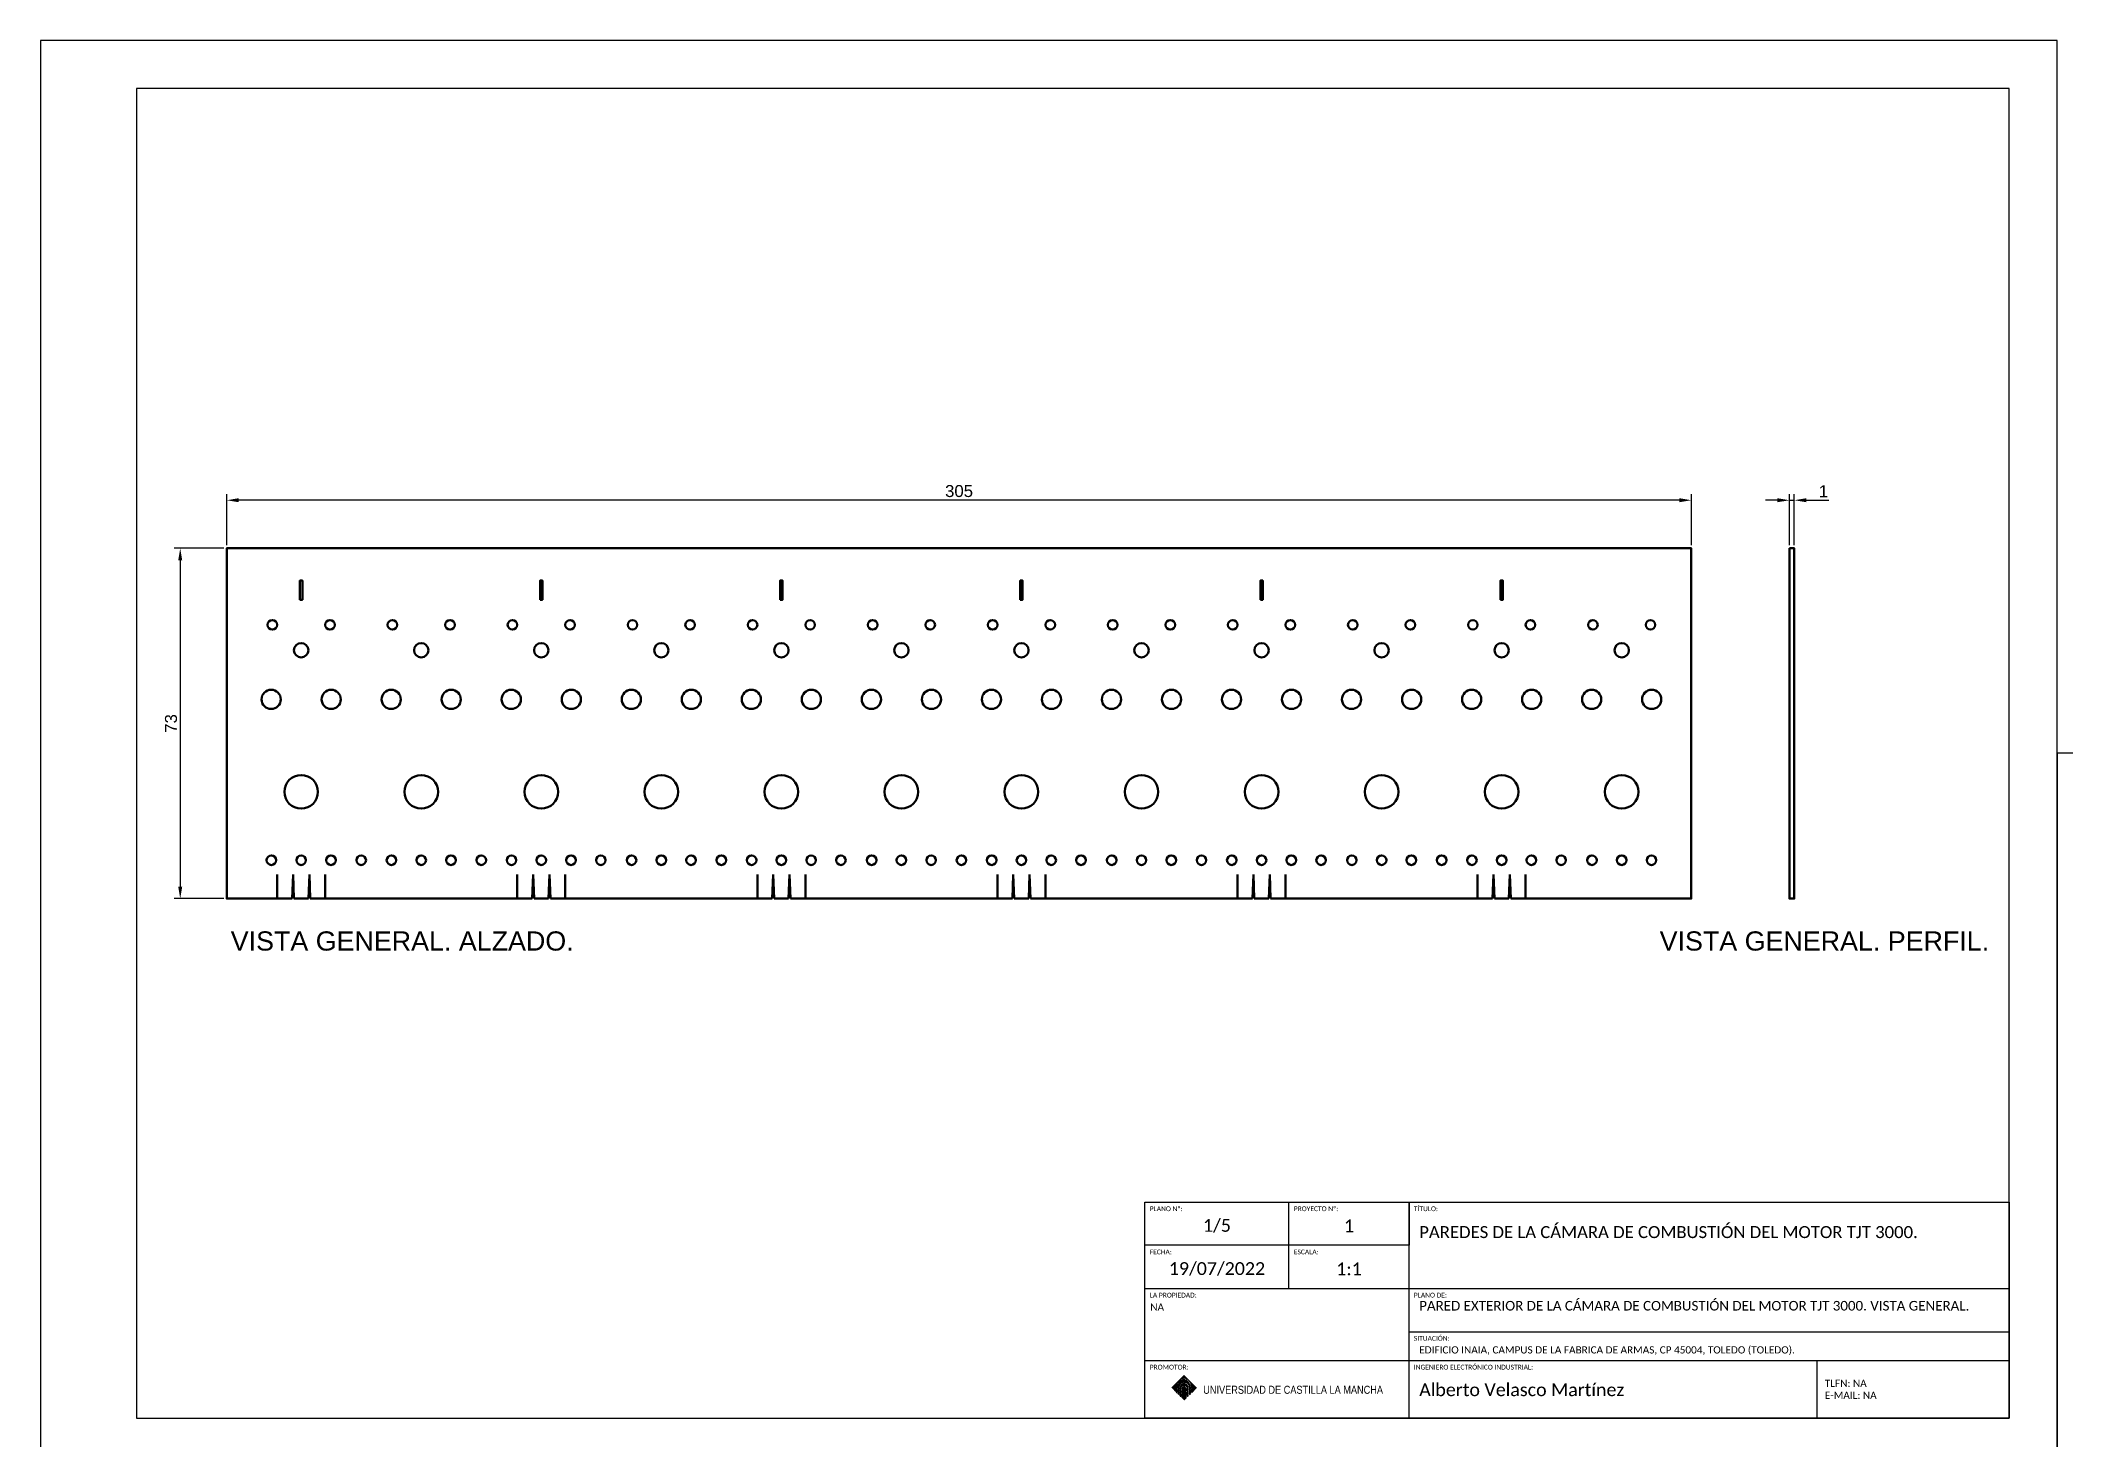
# Model space of a CAD drawing. Header units: millimetres. Extents: x -1265 to -28, y 5 to 1057.
# Drawn here: x -1264.6 to -842.9, y 159 to 450.5 of the extents above; entities that cross this region are included whole.
import ezdxf

# ---------------------------------------------------------------- set-up
doc = ezdxf.new("R2010")
doc.units = ezdxf.units.MM
doc.layers.get('0').update_dxf_attribs({"lineweight": 60})
doc.layers.add('00_Leyenda', color=250, linetype='Continuous', lineweight=15)
doc.layers.add('Cotas', color=8, linetype='Continuous', lineweight=20)
for name, color, linetype in [('Cajetin', 7, 'Continuous'), ('Cajetin1', 7, 'Continuous'), ('Hoja', 7, 'Continuous')]:
    doc.layers.add(name, color=color, linetype=linetype)
doc.layers.add('LOGO CLM', color=7, linetype='Continuous', true_color=0xffffff)
doc.styles.add('estilo3', font='gdt.shx')
doc.styles.get("Standard").update_dxf_attribs({"font": 'arial.ttf'})
doc.dimstyles.new('ISO-25 1-1', dxfattribs={"dimtxt": 2.5, "dimasz": 2.5, "dimexe": 1.25, "dimexo": 0.625, "dimtad": 1, "dimtxsty": 'Standard', "dimcen": 2.5, "dimadec": 0, "dimazin": 0, "dimtfac": 1, "dimtmove": 0, "dimatfit": 3, "dimfxl": 1, "dimarcsym": 0})

# ---------------------------------------------------------------- blocks, each defined once
blk = doc.blocks.new('*D67')
at = {"layer": 'Cotas', "color": 0, "lineweight": -2, "transparency": 16777216}
for p, q in [((-902.89, 354.69), (-905.39, 354.69)), ((-900.39, 345.32), (-900.39, 355.94)), ((-900.39, 354.69), (-899.39, 354.69)), ((-899.39, 345.32), (-899.39, 355.94)), ((-896.89, 354.69), (-892.22, 354.69))]:
    blk.add_line(p, q, dxfattribs=at)
at = {"layer": 'Cotas', "color": 0, "transparency": 16777216}
for points in [[(-902.89, 355.11), (-902.89, 354.28), (-900.39, 354.69)], [(-896.89, 355.11), (-896.89, 354.28), (-899.39, 354.69)]]:
    blk.add_solid(points, dxfattribs=at)
at = {"layer": 'Defpoints', "color": 0, "transparency": 16777216}
for p in [(-899.39, 354.69), (-900.39, 344.69), (-899.39, 344.69)]:
    blk.add_point(p, dxfattribs=at)
at = {"layer": 'Cotas', "color": 0, "transparency": 16777216, "insert": (-893.31, 356.57), "char_height": 2.5, "attachment_point": 5}
blk.add_mtext('1', dxfattribs=at)
blk = doc.blocks.new('*D69')
at = {"layer": 'Cotas', "color": 0, "lineweight": -2, "transparency": 16777216}
for p, q in [((-1226.46, 344.69), (-1236.77, 344.69)), ((-1235.52, 342.19), (-1235.52, 274.19)), ((-1226.46, 271.69), (-1236.77, 271.69))]:
    blk.add_line(p, q, dxfattribs=at)
at = {"layer": 'Cotas', "color": 0, "transparency": 16777216}
for points in [[(-1235.94, 342.19), (-1235.11, 342.19), (-1235.52, 344.69)], [(-1235.94, 274.19), (-1235.11, 274.19), (-1235.52, 271.69)]]:
    blk.add_solid(points, dxfattribs=at)
at = {"layer": 'Defpoints', "color": 0, "transparency": 16777216}
for p in [(-1225.83, 344.69), (-1235.52, 271.69), (-1225.83, 271.69)]:
    blk.add_point(p, dxfattribs=at)
at = {"layer": 'Cotas', "color": 0, "transparency": 16777216, "insert": (-1237.43, 308.19), "char_height": 2.5, "attachment_point": 5, "rotation": 90}
blk.add_mtext('73', dxfattribs=at)
blk = doc.blocks.new('*D134')
at = {"layer": 'Cotas', "color": 0, "lineweight": -2, "transparency": 16777216}
for p, q in [((-1225.83, 345.32), (-1225.83, 355.94)), ((-923.33, 354.69), (-1223.33, 354.69)), ((-920.83, 345.32), (-920.83, 355.94))]:
    blk.add_line(p, q, dxfattribs=at)
at = {"layer": 'Cotas', "color": 0, "transparency": 16777216}
for points in [[(-1223.33, 355.11), (-1223.33, 354.28), (-1225.83, 354.69)], [(-923.33, 355.11), (-923.33, 354.28), (-920.83, 354.69)]]:
    blk.add_solid(points, dxfattribs=at)
at = {"layer": 'Defpoints', "color": 0, "transparency": 16777216}
for p in [(-1225.83, 354.69), (-1225.83, 344.69), (-920.83, 344.69)]:
    blk.add_point(p, dxfattribs=at)
at = {"layer": 'Cotas', "color": 0, "transparency": 16777216, "insert": (-1073.33, 356.59), "char_height": 2.5, "attachment_point": 5}
blk.add_mtext('305', dxfattribs=at)

msp = doc.modelspace()

# ---------------------------------------------------------------- linework, layer by layer
for p, q in [((-1212.034, 276.693), (-1212.228, 271.693)), ((-1212.034, 276.693), (-1211.841, 271.693)), ((-1208.634, 276.693), (-1208.828, 271.693)), ((-1208.634, 276.693), (-1208.441, 271.693)), ((-1162.034, 276.693), (-1162.228, 271.693)), ((-1162.034, 276.693), (-1161.841, 271.693)), ((-1158.634, 276.693), (-1158.828, 271.693)), ((-1158.634, 276.693), (-1158.441, 271.693)), ((-1112.034, 276.693), (-1112.228, 271.693)), ((-1112.034, 276.693), (-1111.841, 271.693)), ((-1108.634, 276.693), (-1108.828, 271.693)), ((-1108.634, 276.693), (-1108.441, 271.693)), ((-1062.034, 276.693), (-1062.228, 271.693)), ((-1062.034, 276.693), (-1061.841, 271.693)), ((-1058.634, 276.693), (-1058.828, 271.693)), ((-1058.634, 276.693), (-1058.441, 271.693)), ((-1012.034, 276.693), (-1012.228, 271.693)), ((-1012.034, 276.693), (-1011.841, 271.693)), ((-1008.634, 276.693), (-1008.828, 271.693)), ((-1008.634, 276.693), (-1008.441, 271.693)), ((-962.034, 276.693), (-962.228, 271.693)), ((-962.034, 276.693), (-961.841, 271.693)), ((-958.634, 276.693), (-958.828, 271.693)), ((-958.634, 276.693), (-958.441, 271.693)), ((-1215.334, 271.693), (-1212.228, 271.693)), ((-1211.841, 271.693), (-1208.828, 271.693)), ((-1165.334, 271.693), (-1162.228, 271.693)), ((-1161.841, 271.693), (-1158.828, 271.693)), ((-1115.334, 271.693), (-1112.228, 271.693)), ((-1111.841, 271.693), (-1108.828, 271.693)), ((-1065.334, 271.693), (-1062.228, 271.693)), ((-1061.841, 271.693), (-1058.828, 271.693)), ((-1015.334, 271.693), (-1012.228, 271.693)), ((-1011.841, 271.693), (-1008.828, 271.693)), ((-965.334, 271.693), (-962.228, 271.693)), ((-961.841, 271.693), (-958.828, 271.693))]:
    msp.add_line(p, q)
for points in [[(-1225.834, 344.693), (-1225.834, 344.693), (-1225.834, 271.693), (-1225.834, 271.693)], [(-900.393, 344.693), (-899.393, 344.693), (-899.393, 271.693), (-900.393, 271.693)], [(-1210.584, 333.948), (-1210.084, 333.948), (-1210.084, 337.948), (-1210.584, 337.948)], [(-1160.584, 333.948), (-1160.084, 333.948), (-1160.084, 337.948), (-1160.584, 337.948)], [(-1110.584, 333.948), (-1110.084, 333.948), (-1110.084, 337.948), (-1110.584, 337.948)], [(-1060.584, 333.948), (-1060.084, 333.948), (-1060.084, 337.948), (-1060.584, 337.948)], [(-1010.584, 333.948), (-1010.084, 333.948), (-1010.084, 337.948), (-1010.584, 337.948)], [(-960.584, 333.948), (-960.084, 333.948), (-960.084, 337.948), (-960.584, 337.948)]]:
    msp.add_lwpolyline(points, close=True)
for points in [[(-955.334, 271.693), (-920.834, 271.693), (-920.834, 344.693), (-1225.834, 344.693), (-1225.834, 271.693), (-1215.334, 271.693)], [(-1212.296, 271.693), (-1215.334, 271.693), (-1215.334, 276.693)], [(-1205.334, 276.693), (-1205.334, 271.693), (-1208.441, 271.693)], [(-1162.296, 271.693), (-1165.334, 271.693), (-1165.334, 276.693)], [(-1155.334, 276.693), (-1155.334, 271.693), (-1158.441, 271.693)], [(-1112.296, 271.693), (-1115.334, 271.693), (-1115.334, 276.693)], [(-1105.334, 276.693), (-1105.334, 271.693), (-1108.441, 271.693)], [(-1062.296, 271.693), (-1065.334, 271.693), (-1065.334, 276.693)], [(-1055.334, 276.693), (-1055.334, 271.693), (-1058.441, 271.693)], [(-1012.296, 271.693), (-1015.334, 271.693), (-1015.334, 276.693)], [(-1005.334, 276.693), (-1005.334, 271.693), (-1008.441, 271.693)], [(-962.296, 271.693), (-965.334, 271.693), (-965.334, 276.693)], [(-955.334, 276.693), (-955.334, 271.693), (-958.441, 271.693)], [(-1205.334, 271.693), (-1165.334, 271.693)], [(-1155.334, 271.693), (-1115.334, 271.693)], [(-1105.334, 271.693), (-1065.334, 271.693)], [(-1055.334, 271.693), (-1015.334, 271.693)], [(-1005.334, 271.693), (-965.334, 271.693)]]:
    msp.add_lwpolyline(points)
for centre, radius in [((-1216.333, 328.738), 1), ((-1204.336, 328.738), 1), ((-1191.333, 328.738), 1), ((-1179.336, 328.738), 1), ((-1166.333, 328.738), 1), ((-1154.336, 328.738), 1), ((-1141.333, 328.738), 1), ((-1129.336, 328.738), 1), ((-1116.333, 328.738), 1), ((-1104.336, 328.738), 1), ((-1091.333, 328.738), 1), ((-1079.336, 328.738), 1), ((-1066.333, 328.738), 1), ((-1054.336, 328.738), 1), ((-1041.333, 328.738), 1), ((-1029.336, 328.738), 1), ((-1016.333, 328.738), 1), ((-1004.336, 328.738), 1), ((-991.333, 328.738), 1), ((-979.336, 328.738), 1), ((-966.333, 328.738), 1), ((-954.336, 328.738), 1), ((-941.333, 328.738), 1), ((-929.336, 328.738), 1), ((-1210.334, 323.448), 1.5), ((-1185.334, 323.448), 1.5), ((-1160.334, 323.448), 1.5), ((-1135.334, 323.448), 1.5), ((-1110.334, 323.448), 1.5), ((-1085.334, 323.448), 1.5), ((-1060.334, 323.448), 1.5), ((-1035.334, 323.448), 1.5), ((-1010.334, 323.448), 1.5), ((-985.334, 323.448), 1.5), ((-960.334, 323.448), 1.5), ((-935.334, 323.448), 1.5), ((-1216.584, 313.204), 2), ((-1204.084, 313.204), 2), ((-1191.584, 313.204), 2), ((-1179.084, 313.204), 2), ((-1166.584, 313.204), 2), ((-1154.084, 313.204), 2), ((-1141.584, 313.204), 2), ((-1129.084, 313.204), 2), ((-1116.584, 313.204), 2), ((-1104.084, 313.204), 2), ((-1091.584, 313.204), 2), ((-1079.084, 313.204), 2), ((-1066.584, 313.204), 2), ((-1054.084, 313.204), 2), ((-1041.584, 313.204), 2), ((-1029.084, 313.204), 2), ((-1016.584, 313.204), 2), ((-1004.084, 313.204), 2), ((-991.584, 313.204), 2), ((-979.084, 313.204), 2), ((-966.584, 313.204), 2), ((-954.084, 313.204), 2), ((-941.584, 313.204), 2), ((-929.084, 313.204), 2), ((-1210.334, 293.943), 3.5), ((-1185.334, 293.943), 3.5), ((-1160.334, 293.943), 3.5), ((-1135.334, 293.943), 3.5), ((-1110.334, 293.943), 3.5), ((-1085.334, 293.943), 3.5), ((-1060.334, 293.943), 3.5), ((-1035.334, 293.943), 3.5), ((-1010.334, 293.943), 3.5), ((-985.334, 293.943), 3.5), ((-960.334, 293.943), 3.5), ((-935.334, 293.943), 3.5), ((-1216.534, 279.693), 1), ((-1210.334, 279.693), 1), ((-1204.134, 279.693), 1), ((-1197.834, 279.693), 1), ((-1191.534, 279.693), 1), ((-1185.334, 279.693), 1), ((-1179.134, 279.693), 1), ((-1172.834, 279.693), 1), ((-1166.534, 279.693), 1), ((-1160.334, 279.693), 1), ((-1154.134, 279.693), 1), ((-1147.934, 279.693), 1), ((-1141.534, 279.693), 1), ((-1135.334, 279.693), 1), ((-1129.134, 279.693), 1), ((-1122.834, 279.693), 1), ((-1116.534, 279.693), 1), ((-1110.334, 279.693), 1), ((-1104.134, 279.693), 1), ((-1097.934, 279.693), 1), ((-1091.534, 279.693), 1), ((-1085.334, 279.693), 1), ((-1079.134, 279.693), 1), ((-1072.834, 279.693), 1), ((-1066.534, 279.693), 1), ((-1060.334, 279.693), 1), ((-1054.134, 279.693), 1), ((-1047.934, 279.693), 1), ((-1041.534, 279.693), 1), ((-1035.334, 279.693), 1), ((-1029.134, 279.693), 1), ((-1022.834, 279.693), 1), ((-1016.534, 279.693), 1), ((-1010.334, 279.693), 1), ((-1004.134, 279.693), 1), ((-997.934, 279.693), 1), ((-991.534, 279.693), 1), ((-985.334, 279.693), 1), ((-979.134, 279.693), 1), ((-972.834, 279.693), 1), ((-966.534, 279.693), 1), ((-960.334, 279.693), 1), ((-954.134, 279.693), 1), ((-947.934, 279.693), 1), ((-941.534, 279.693), 1), ((-935.334, 279.693), 1), ((-929.134, 279.693), 1)]:
    msp.add_circle(centre, radius)
at = {"layer": 'Cajetin'}
msp.add_line((-979.62, 199.469), (-979.62, 208.469), dxfattribs=at)
at = {"layer": 'Cajetin1'}
for p, q in [((-1004.62, 190.469), (-1004.62, 208.469)), ((-979.62, 199.469), (-1034.62, 199.469)), ((-1034.62, 190.469), (-854.62, 190.469)), ((-979.62, 181.469), (-854.62, 181.469)), ((-894.62, 163.469), (-894.62, 175.469))]:
    msp.add_line(p, q, dxfattribs=at)
for points in [[(-1244.62, 163.469), (-854.62, 163.469), (-854.62, 440.469), (-1244.62, 440.469)], [(-854.62, 208.469), (-854.62, 190.469), (-854.62, 163.469), (-1034.62, 163.469), (-1034.62, 208.469)]]:
    msp.add_lwpolyline(points, close=True, dxfattribs=at)
for points in [[(-979.62, 208.469), (-979.62, 199.469), (-1034.62, 199.469)], [(-1034.62, 175.469), (-979.62, 175.469), (-979.62, 199.469)], [(-979.62, 163.469), (-979.62, 175.469), (-854.62, 175.469)]]:
    msp.add_lwpolyline(points, dxfattribs=at)
at = {"layer": 'Hoja'}
for points in [[(-1264.62, 153.469), (-844.62, 153.469), (-844.62, 450.469), (-1264.62, 450.469)], [(-844.62, 153.469), (-634.62, 153.469), (-634.62, 301.969), (-844.62, 301.969)]]:
    msp.add_lwpolyline(points, close=True, dxfattribs=at)
at = {"layer": 'LOGO CLM', "color": 234, "true_color": 0x971c47}
for p, q in [((-1029.005, 169.783), (-1026.428, 172.36)), ((-1028.967, 169.745), (-1027.48, 171.232)), ((-1028.929, 169.707), (-1027.718, 170.919)), ((-1028.891, 169.669), (-1027.808, 170.753)), ((-1028.853, 169.632), (-1027.867, 170.618)), ((-1028.816, 169.594), (-1027.908, 170.501)), ((-1028.778, 169.556), (-1027.939, 170.394)), ((-1028.74, 169.518), (-1027.962, 170.296)), ((-1028.702, 169.48), (-1027.978, 170.204)), ((-1028.664, 169.442), (-1027.989, 170.117)), ((-1028.626, 169.404), (-1027.996, 170.034)), ((-1028.588, 169.366), (-1028, 169.955)), ((-1028.55, 169.328), (-1028, 169.879)), ((-1028.512, 169.291), (-1028, 169.803)), ((-1028.475, 169.253), (-1028, 169.727)), ((-1028.437, 169.215), (-1028, 169.651)), ((-1028.399, 169.177), (-1028, 169.576)), ((-1028.361, 169.139), (-1028, 169.5)), ((-1028.323, 169.101), (-1028, 169.424)), ((-1028.285, 169.063), (-1028, 169.348)), ((-1028.247, 169.025), (-1028, 169.273)), ((-1028.209, 168.987), (-1028, 169.197)), ((-1028.171, 168.95), (-1028, 169.121)), ((-1028.133, 168.912), (-1028, 169.045)), ((-1028.096, 168.874), (-1028, 168.969)), ((-1028.058, 168.836), (-1028, 168.894)), ((-1028.02, 168.798), (-1028, 168.818)), ((-1027.764, 169.887), (-1027.503, 170.148)), ((-1027.764, 169.811), (-1027.529, 170.047)), ((-1027.764, 169.736), (-1027.544, 169.956)), ((-1027.764, 169.66), (-1027.55, 169.874)), ((-1027.764, 169.584), (-1027.551, 169.797)), ((-1027.764, 169.508), (-1027.551, 169.721)), ((-1027.764, 169.432), (-1027.551, 169.646)), ((-1027.764, 169.357), (-1027.551, 169.57)), ((-1027.764, 169.281), (-1027.551, 169.494)), ((-1027.764, 169.205), (-1027.551, 169.418)), ((-1027.764, 169.129), (-1027.551, 169.343)), ((-1027.764, 169.054), (-1027.551, 169.267)), ((-1027.764, 168.978), (-1027.551, 169.191)), ((-1027.764, 168.902), (-1027.551, 169.115)), ((-1027.764, 168.826), (-1027.551, 169.039)), ((-1027.764, 168.75), (-1027.551, 168.964)), ((-1027.764, 168.675), (-1027.551, 168.888)), ((-1027.764, 168.599), (-1027.551, 168.812)), ((-1027.763, 169.964), (-1027.458, 170.269)), ((-1027.759, 170.044), (-1027.364, 170.439)), ((-1027.755, 168.533), (-1027.551, 168.736)), ((-1027.751, 170.128), (-1026.334, 171.545)), ((-1027.737, 170.218), (-1026.391, 171.563)), ((-1027.717, 170.313), (-1026.451, 171.579)), ((-1027.688, 170.418), (-1026.549, 171.557)), ((-1027.648, 170.534), (-1026.665, 171.517)), ((-1027.589, 170.668), (-1026.799, 171.458)), ((-1027.492, 170.842), (-1026.973, 171.361)), ((-1027.385, 171.328), (-1026.39, 172.322)), ((-1027.337, 169.784), (-1026.417, 170.704)), ((-1027.337, 169.708), (-1026.348, 170.697)), ((-1027.337, 169.633), (-1026.998, 169.971)), ((-1027.337, 169.557), (-1027.09, 169.804)), ((-1027.337, 169.481), (-1027.119, 169.698)), ((-1027.337, 169.405), (-1027.13, 169.612)), ((-1027.337, 169.329), (-1027.13, 169.536)), ((-1027.337, 169.254), (-1027.123, 169.468)), ((-1027.337, 169.178), (-1027.109, 169.405)), ((-1027.337, 169.102), (-1027.091, 169.348)), ((-1027.337, 169.026), (-1027.069, 169.294)), ((-1027.337, 168.951), (-1027.043, 169.244)), ((-1027.337, 168.875), (-1027.014, 169.198)), ((-1027.337, 168.799), (-1026.981, 169.155)), ((-1027.337, 168.723), (-1027.122, 168.938)), ((-1027.337, 168.647), (-1027.131, 168.853)), ((-1027.337, 168.572), (-1027.131, 168.777)), ((-1027.337, 168.496), (-1027.131, 168.701)), ((-1027.336, 169.861), (-1026.493, 170.704)), ((-1027.329, 169.943), (-1026.576, 170.697)), ((-1027.312, 170.037), (-1026.669, 170.679)), ((-1027.276, 170.148), (-1026.78, 170.644)), ((-1027.197, 170.303), (-1026.935, 170.565)), ((-1027.072, 170.731), (-1026.278, 171.525)), ((-1027.071, 171.565), (-1026.353, 172.284)), ((-1026.918, 168.844), (-1026.048, 169.714)), ((-1026.917, 168.769), (-1026.033, 169.653)), ((-1026.917, 168.693), (-1026.026, 169.584)), ((-1026.917, 168.617), (-1026.031, 169.503)), ((-1026.917, 168.541), (-1026.062, 169.396)), ((-1026.917, 168.466), (-1026.161, 169.222)), ((-1026.917, 168.39), (-1026.161, 169.146)), ((-1026.917, 168.314), (-1026.161, 169.07)), ((-1026.917, 168.238), (-1026.161, 168.995)), ((-1026.917, 168.162), (-1026.103, 168.976)), ((-1026.917, 168.087), (-1026.059, 168.944)), ((-1026.917, 168.011), (-1026.031, 168.896)), ((-1026.917, 167.935), (-1026.025, 168.827)), ((-1026.917, 167.859), (-1026.025, 168.751)), ((-1026.916, 169.603), (-1026.501, 170.018)), ((-1026.915, 169.529), (-1026.426, 170.017)), ((-1026.905, 171.656), (-1026.315, 172.246)), ((-1026.903, 169.464), (-1026.362, 170.006)), ((-1026.902, 170.826), (-1026.223, 171.504)), ((-1026.9, 169.695), (-1026.593, 170.003)), ((-1026.885, 169.407), (-1026.305, 169.987)), ((-1026.869, 170.1), (-1026.283, 170.686)), ((-1026.86, 169.356), (-1026.254, 169.963)), ((-1026.831, 169.31), (-1026.207, 169.933)), ((-1026.821, 169.85), (-1026.747, 169.924)), ((-1026.796, 169.268), (-1026.166, 169.899)), ((-1026.782, 169.207), (-1026.129, 169.86)), ((-1026.782, 169.131), (-1026.097, 169.816)), ((-1026.782, 169.055), (-1026.07, 169.767)), ((-1026.781, 170.871), (-1026.17, 171.481)), ((-1026.771, 171.714), (-1026.277, 172.208)), ((-1026.701, 170.192), (-1026.222, 170.672)), ((-1026.679, 170.897), (-1026.119, 171.457)), ((-1026.653, 171.756), (-1026.239, 172.17)), ((-1026.596, 170.222), (-1026.165, 170.653)), ((-1026.589, 170.911), (-1026.069, 171.431)), ((-1026.547, 171.786), (-1026.201, 172.132)), ((-1026.509, 170.233), (-1026.11, 170.632)), ((-1026.506, 170.918), (-1026.02, 171.404)), ((-1026.453, 171.805), (-1026.163, 172.095)), ((-1026.434, 170.233), (-1026.059, 170.607)), ((-1026.43, 170.918), (-1025.972, 171.376)), ((-1026.392, 171.79), (-1026.125, 172.057)), ((-1026.365, 170.225), (-1026.01, 170.58)), ((-1026.358, 170.914), (-1025.926, 171.346)), ((-1026.332, 171.774), (-1026.087, 172.019)), ((-1026.303, 170.212), (-1025.964, 170.551)), ((-1026.291, 170.906), (-1025.881, 171.316)), ((-1026.274, 171.756), (-1026.049, 171.981)), ((-1026.245, 170.194), (-1025.92, 170.519)), ((-1026.227, 170.894), (-1025.837, 171.283)), ((-1026.218, 171.736), (-1026.012, 171.943)), ((-1026.192, 170.172), (-1025.879, 170.484)), ((-1026.166, 170.879), (-1025.795, 171.25)), ((-1026.163, 171.716), (-1025.974, 171.905)), ((-1026.142, 170.146), (-1025.84, 170.447)), ((-1026.11, 171.693), (-1025.936, 171.867)), ((-1026.109, 170.861), (-1025.754, 171.216)), ((-1026.095, 170.116), (-1025.803, 170.408)), ((-1026.057, 171.67), (-1025.898, 171.829)), ((-1026.053, 170.84), (-1025.714, 171.18)), ((-1026.052, 170.084), (-1025.769, 170.367)), ((-1026.012, 170.048), (-1025.737, 170.323)), ((-1026.006, 171.645), (-1025.86, 171.791)), ((-1026, 170.817), (-1025.675, 171.143)), ((-1025.975, 170.009), (-1025.707, 170.277)), ((-1025.957, 171.619), (-1025.822, 171.754)), ((-1025.95, 170.792), (-1025.637, 171.105)), ((-1025.944, 169.131), (-1025.583, 169.491)), ((-1025.941, 169.967), (-1025.68, 170.228)), ((-1025.911, 169.922), (-1025.656, 170.177)), ((-1025.908, 171.592), (-1025.784, 171.716)), ((-1025.904, 169.095), (-1025.583, 169.416)), ((-1025.901, 170.765), (-1025.6, 171.066)), ((-1025.89, 169.261), (-1025.583, 169.567)), ((-1025.883, 169.874), (-1025.634, 170.122)), ((-1025.87, 169.053), (-1025.583, 169.34)), ((-1025.861, 171.564), (-1025.746, 171.678)), ((-1025.859, 169.822), (-1025.616, 170.065)), ((-1025.855, 170.736), (-1025.565, 171.025)), ((-1025.842, 169.005), (-1025.583, 169.264)), ((-1025.84, 169.766), (-1025.601, 170.004)), ((-1025.837, 169.389), (-1025.583, 169.643)), ((-1025.824, 169.705), (-1025.59, 169.939)), ((-1025.821, 168.95), (-1025.583, 169.188)), ((-1025.817, 169.485), (-1025.583, 169.719)), ((-1025.814, 171.534), (-1025.708, 171.64)), ((-1025.814, 169.639), (-1025.584, 169.869)), ((-1025.811, 169.567), (-1025.583, 169.794)), ((-1025.811, 168.885), (-1025.583, 169.112)), ((-1025.811, 168.809), (-1025.583, 169.037)), ((-1025.811, 168.733), (-1025.583, 168.961)), ((-1025.811, 168.657), (-1025.583, 168.885)), ((-1025.811, 168.582), (-1025.583, 168.809)), ((-1025.811, 168.506), (-1025.583, 168.733)), ((-1025.81, 170.704), (-1025.531, 170.984)), ((-1025.769, 171.503), (-1025.67, 171.602)), ((-1025.768, 170.671), (-1025.498, 170.941)), ((-1025.727, 170.636), (-1025.466, 170.897)), ((-1025.725, 171.472), (-1025.633, 171.564)), ((-1025.688, 170.599), (-1025.436, 170.852)), ((-1025.682, 171.439), (-1025.595, 171.526)), ((-1025.651, 170.56), (-1025.406, 170.805)), ((-1025.64, 171.405), (-1025.557, 171.488)), ((-1025.616, 170.52), (-1025.378, 170.757)), ((-1025.599, 171.37), (-1025.519, 171.45)), ((-1025.583, 170.477), (-1025.352, 170.708)), ((-1025.559, 171.334), (-1025.481, 171.413)), ((-1025.552, 170.432), (-1025.326, 170.658)), ((-1025.522, 170.386), (-1025.303, 170.606)), ((-1025.521, 171.297), (-1025.443, 171.375)), ((-1025.495, 170.337), (-1025.28, 170.553)), ((-1025.483, 171.259), (-1025.405, 171.337)), ((-1025.47, 170.287), (-1025.259, 170.498)), ((-1025.447, 170.234), (-1025.24, 170.441)), ((-1025.446, 171.22), (-1025.367, 171.299)), ((-1025.427, 170.178), (-1025.222, 170.383)), ((-1025.411, 171.18), (-1025.329, 171.261)), ((-1025.409, 170.12), (-1025.206, 170.323)), ((-1025.394, 170.06), (-1025.192, 170.261)), ((-1025.382, 169.996), (-1025.18, 170.197)), ((-1025.376, 171.138), (-1025.292, 171.223)), ((-1025.374, 169.928), (-1025.171, 170.131)), ((-1025.369, 169.857), (-1025.163, 170.063)), ((-1025.369, 169.781), (-1025.159, 169.992)), ((-1025.369, 169.706), (-1025.157, 169.918)), ((-1025.369, 169.63), (-1025.157, 169.842)), ((-1025.369, 169.554), (-1025.157, 169.766)), ((-1025.369, 169.478), (-1025.157, 169.691)), ((-1025.369, 169.403), (-1025.157, 169.615)), ((-1025.369, 169.327), (-1025.157, 169.539)), ((-1025.369, 169.251), (-1025.157, 169.463)), ((-1025.369, 169.175), (-1025.157, 169.388)), ((-1025.369, 169.099), (-1025.157, 169.312)), ((-1025.369, 169.024), (-1025.157, 169.236)), ((-1025.369, 168.948), (-1025.157, 169.16)), ((-1025.369, 168.872), (-1025.157, 169.084)), ((-1025.369, 168.796), (-1025.157, 169.009)), ((-1025.369, 168.72), (-1025.157, 168.933)), ((-1025.369, 168.645), (-1025.157, 168.857)), ((-1025.369, 168.569), (-1025.157, 168.781)), ((-1025.369, 168.493), (-1025.157, 168.705)), ((-1025.343, 171.096), (-1025.254, 171.185)), ((-1025.31, 171.053), (-1025.216, 171.147)), ((-1025.279, 171.008), (-1025.178, 171.109)), ((-1025.249, 170.963), (-1025.14, 171.072)), ((-1025.22, 170.916), (-1025.102, 171.034)), ((-1025.192, 170.868), (-1025.064, 170.996)), ((-1025.165, 170.819), (-1025.026, 170.958)), ((-1025.14, 170.769), (-1024.988, 170.92)), ((-1025.115, 170.717), (-1024.951, 170.882)), ((-1025.092, 170.664), (-1024.913, 170.844)), ((-1025.071, 170.61), (-1024.875, 170.806)), ((-1025.05, 170.555), (-1024.837, 170.768)), ((-1025.031, 170.498), (-1024.799, 170.73)), ((-1025.014, 170.44), (-1024.761, 170.693)), ((-1024.998, 170.38), (-1024.723, 170.655)), ((-1024.984, 170.318), (-1024.685, 170.617)), ((-1024.972, 170.254), (-1024.647, 170.579)), ((-1024.961, 170.189), (-1024.61, 170.541)), ((-1024.953, 170.122), (-1024.572, 170.503)), ((-1024.947, 170.052), (-1024.534, 170.465)), ((-1024.943, 169.98), (-1024.496, 170.427)), ((-1024.942, 169.905), (-1024.458, 170.389)), ((-1024.942, 169.829), (-1024.42, 170.352)), ((-1024.942, 169.753), (-1024.382, 170.314)), ((-1024.942, 169.678), (-1024.344, 170.276)), ((-1024.942, 169.602), (-1024.306, 170.238)), ((-1024.942, 169.526), (-1024.268, 170.2)), ((-1024.942, 169.45), (-1024.231, 170.162)), ((-1024.942, 169.375), (-1024.193, 170.124)), ((-1024.942, 169.299), (-1024.155, 170.086)), ((-1024.942, 169.223), (-1024.117, 170.048)), ((-1024.942, 169.147), (-1024.079, 170.011)), ((-1024.942, 169.071), (-1024.041, 169.973)), ((-1024.942, 168.996), (-1024.003, 169.935)), ((-1024.942, 168.92), (-1023.965, 169.897)), ((-1024.942, 168.844), (-1023.927, 169.859)), ((-1024.942, 168.768), (-1023.89, 169.821)), ((-1027.717, 168.495), (-1027.551, 168.66)), ((-1027.679, 168.457), (-1027.551, 168.585)), ((-1027.641, 168.419), (-1027.551, 168.509)), ((-1027.603, 168.381), (-1027.551, 168.433)), ((-1027.565, 168.343), (-1027.551, 168.357)), ((-1027.337, 168.42), (-1027.131, 168.626)), ((-1027.337, 168.344), (-1027.131, 168.55)), ((-1027.337, 168.268), (-1027.131, 168.474)), ((-1027.337, 168.193), (-1027.131, 168.398)), ((-1027.337, 168.117), (-1027.131, 168.322)), ((-1027.3, 168.078), (-1027.131, 168.247)), ((-1027.262, 168.04), (-1027.131, 168.171)), ((-1027.224, 168.002), (-1027.131, 168.095)), ((-1027.186, 167.964), (-1027.131, 168.019)), ((-1027.148, 167.926), (-1027.131, 167.943)), ((-1026.917, 167.784), (-1026.025, 168.675)), ((-1026.917, 167.708), (-1026.025, 168.599)), ((-1026.885, 167.664), (-1026.025, 168.523)), ((-1026.847, 167.626), (-1026.025, 168.448)), ((-1026.81, 167.588), (-1026.025, 168.372)), ((-1026.772, 167.55), (-1026.025, 168.296)), ((-1026.734, 167.512), (-1026.025, 168.22)), ((-1026.696, 167.474), (-1026.025, 168.145)), ((-1026.658, 167.436), (-1026.025, 168.069)), ((-1026.62, 167.398), (-1026.025, 167.993)), ((-1026.582, 167.36), (-1026.025, 167.917)), ((-1026.544, 167.322), (-1026.025, 167.841)), ((-1026.506, 167.285), (-1026.025, 167.766)), ((-1026.469, 167.247), (-1026.025, 167.69)), ((-1025.811, 168.43), (-1025.583, 168.658)), ((-1025.811, 168.354), (-1025.583, 168.582)), ((-1025.811, 168.279), (-1025.583, 168.506)), ((-1025.811, 168.203), (-1025.583, 168.43)), ((-1025.811, 168.127), (-1025.583, 168.355)), ((-1025.811, 168.051), (-1025.583, 168.279)), ((-1025.811, 167.975), (-1025.583, 168.203)), ((-1025.769, 167.942), (-1025.583, 168.127)), ((-1025.369, 168.417), (-1025.157, 168.63)), ((-1025.369, 168.342), (-1025.157, 168.554))]:
    msp.add_line(p, q, dxfattribs=at)

# ---------------------------------------------------------------- texts
at = {"char_height": 4, "attachment_point": 1}
for s, insert in [('VISTA GENERAL. ALZADO.', (-1225.004, 264.872)), ('VISTA GENERAL. PERFIL.', (-927.426, 264.872))]:
    msp.add_mtext_dynamic_manual_height_columns(s, width=304.85859, gutter_width=12.5, heights=[0], dxfattribs=dict(at, insert=insert))
at = {"layer": '00_Leyenda', "linetype": 'ByBlock', "lineweight": 0}
for s, width, heights, insert, char_height, attachment_point in [('\\pxi1,ql;{\\fCalibri Light|b0|i0|c0|p34;PLANO Nº:}', 84.37737, [10.152], (-1034.62, 207.589), 1, 1), ('\\pxi1,ql;{\\fCalibri Light|b0|i0|c0|p34;PROYECTO Nº:}', 84.37737, [10.152], (-1004.62, 207.589), 1, 1), ('\\pxi1,ql;{\\fCalibri Light|b0|i0|c0|p34;TÍTULO:}', 84.37737, [10.152], (-979.62, 207.589), 1, 1), ('{\\fCalibri Light|b0|i0|c0|p34;1/5}', 30, [5.094], (-1019.62, 203.535), 2.66667, 5), ('\\pxqc;{\\fCalibri Light|b0|i0|c0|p34;1}', 25, [5.094], (-1004.62, 204.87), 2.66667, 1), ('{\\fCalibri Light|b0|i0|c0|p34;PAREDES DE LA CÁMARA DE COMBUSTIÓN DEL MOTOR TJT 3000.}', 125, [13.007], (-977.499, 203.476), 2.5, 1), ('\\pxi1,ql;{\\fCalibri Light|b0|i0|c0|p34;FECHA:}', 84.37737, [10.152], (-1034.62, 198.589), 1, 1), ('\\pxi1,ql;{\\fCalibri Light|b0|i0|c0|p34;ESCALA:}', 84.37737, [10.152], (-1004.62, 198.589), 1, 1), ('{\\fCalibri Light|b0|i0|c0|p34;19/07/2022}', 30, [5.094], (-1019.62, 194.535), 2.66667, 5), ('\\pxqc;{\\fCalibri Light|b0|i0|c0|p34;1:1}', 25, [5.094], (-1004.62, 195.888), 2.66667, 1), ('\\pxi1,ql;{\\fCalibri Light|b0|i0|c0|p34;LA PROPIEDAD:}', 84.37737, [10.152], (-1034.62, 189.589), 1, 1), ('{\\fCalibri Light|b0|i0|c0|p34;NA}', 53.19412, [12.172], (-1033.502, 187.352), 1.5, 1), ('\\pxi1,ql;{\\fCalibri Light|b0|i0|c0|p34;PLANO DE:}', 84.37737, [10.152], (-979.62, 189.589), 1, 1), ('{\\fCalibri Light|b0|i0|c0|p34;PARED EXTERIOR DE LA CÁMARA DE COMBUSTIÓN DEL MOTOR TJT 3000. VISTA GENERAL.}', 124.5512, [4.514], (-977.499, 187.885), 2, 1), ('\\pxi1,ql;{\\fCalibri Light|b0|i0|c0|p34;SITUACIÓN:}', 84.37737, [10.152], (-979.62, 180.589), 1, 1), ('{\\fCalibri Light|b0|i0|c0|p34;EDIFICIO INAIA, CAMPUS DE LA FABRICA DE ARMAS, CP 45004, TOLEDO (TOLEDO).}', 125, [13.007], (-977.499, 178.438), 1.5, 1), ('\\pxi1,ql;{\\fCalibri Light|b0|i0|c0|p34;PROMOTOR:}', 84.37737, [10.152], (-1034.62, 174.589), 1, 1), ('\\pxi1,ql;{\\fCalibri Light|b0|i0|c0|p34;INGENIERO ELECTRÓNICO INDUSTRIAL:}', 84.37737, [10.152], (-979.62, 174.589), 1, 1), ('{\\fCalibri Light|b0|i0|c0|p34;Alberto Velasco Martínez}', 85, [11.398], (-977.499, 169.368), 2.66667, 4), ('\\pxql;{\\fCalibri Light|b0|i0|c0|p34;   TLFN: NA\\P   E-MAIL: NA}', 40, [12], (-894.62, 169.469), 1.5, 4)]:
    msp.add_mtext_dynamic_manual_height_columns(s, width=width, gutter_width=13.333, heights=heights, dxfattribs=dict(at, insert=insert, char_height=char_height, attachment_point=attachment_point))
at = {"layer": 'LOGO CLM', "color": 234, "true_color": 0x971c47, "insert": (-1022.478, 170.211), "char_height": 1.66667, "width": 41.38988, "attachment_point": 1, "style": 'estilo3'}
msp.add_mtext('{\\fArial Narrow|b0|i0|c0|p34;UNIVERSIDAD DE CASTILLA LA MANCHA}', dxfattribs=at)

# ---------------------------------------------------------------- dimensions: what is measured, and where the dimension line sits
at = {"layer": 'Cotas'}
dim = msp.add_linear_dim(base=(-1225.834, 354.693), p1=(-920.834, 344.693), p2=(-1225.834, 344.693), dimstyle='ISO-25 1-1', dxfattribs=at)
dim.commit()
dim.dimension.update_dxf_attribs({"geometry": '*D134', "text_midpoint": (-1073.334, 356.595)})
dim = msp.add_linear_dim(base=(-899.393, 354.693), p1=(-900.393, 344.693), p2=(-899.393, 344.693), dimstyle='ISO-25 1-1', dxfattribs=at)
dim.commit()
dim.dimension.update_dxf_attribs({"geometry": '*D67', "text_midpoint": (-893.307, 354.693), "dimtype": 160})
dim = msp.add_linear_dim(base=(-1235.524, 271.693), p1=(-1225.834, 344.693), p2=(-1225.834, 271.693), angle=90, dimstyle='ISO-25 1-1', dxfattribs=at)
dim.commit()
dim.dimension.update_dxf_attribs({"geometry": '*D69', "text_midpoint": (-1237.427, 308.193)})

doc.saveas('drawing.dxf')
